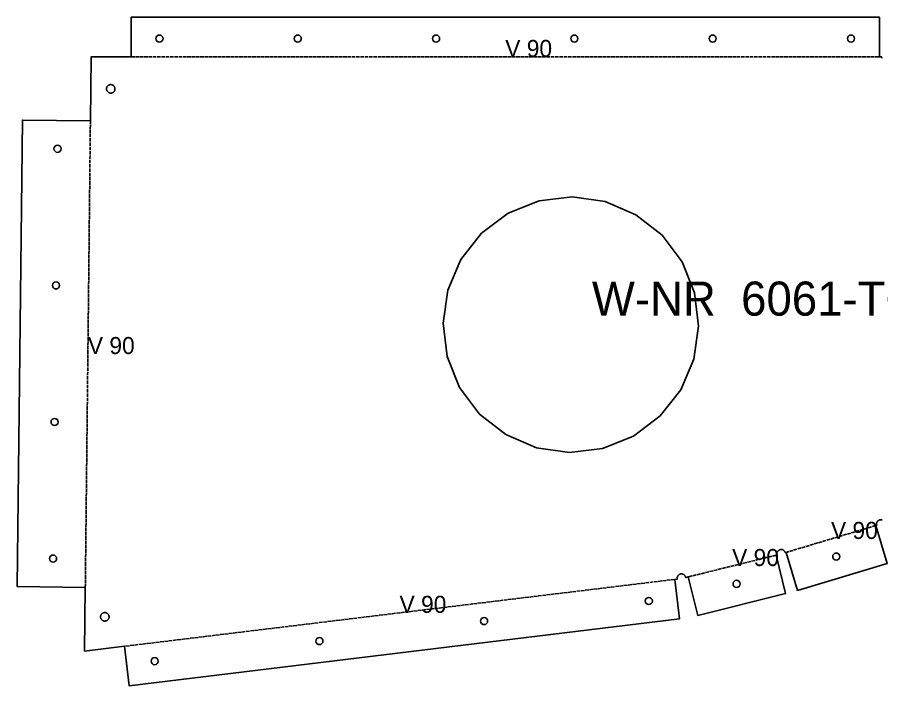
# Model space of a CAD drawing. Header units: millimetres. Extents: x 0 to 2467, y 0 to 1219.
# Drawn here: x 930.6 to 1235.1, y 708 to 943.4 of the extents above; entities that cross this region are included whole.
import ezdxf

# ---------------------------------------------------------------- set-up
doc = ezdxf.new("R2010")
doc.units = ezdxf.units.MM
doc.linetypes.add('DASHED', pattern=[1.524, 1.27, -0.254])
for name, color, linetype in [('CUT', 7, 'CONTINUOUS'), ('ETCH', 8, 'CONTINUOUS'), ('HOLE', 6, 'CONTINUOUS'), ('VALLEY', 1, 'DASHED')]:
    doc.layers.add(name, color=color, linetype=linetype)

msp = doc.modelspace()

# ---------------------------------------------------------------- linework, layer by layer
at = {"layer": 'CUT'}
msp.add_lwpolyline([(1235.2, 766.42), (1235.05, 766.45), (1234.91, 766.47), (1234.76, 766.47), (1234.61, 766.47), (1234.47, 766.44), (1234.33, 766.4), (1234.19, 766.35), (1234.06, 766.29), (1233.93, 766.21), (1233.81, 766.12), (1233.71, 766.02), (1233.61, 765.91), (1233.52, 765.79), (1233.45, 765.66), (1233.39, 765.53), (1233.34, 765.39), (1233.31, 765.25), (1233.29, 765.1), (1233.28, 764.95), (1233.29, 764.81), (1233.32, 764.66), (1233.35, 764.52), (1233.36, 764.5), (1232.99, 764.39), (1236.99, 751), (1205.46, 741.58), (1201.46, 754.96), (1201.12, 754.86), (1201.1, 754.93), (1201.05, 755.07), (1200.98, 755.2), (1200.9, 755.32), (1200.82, 755.44), (1200.71, 755.55), (1200.6, 755.65), (1200.49, 755.73), (1200.36, 755.81), (1200.22, 755.87), (1200.08, 755.92), (1199.94, 755.95), (1199.8, 755.97), (1199.65, 755.97), (1199.5, 755.96), (1199.36, 755.94), (1199.21, 755.9), (1199.08, 755.85), (1198.94, 755.79), (1198.82, 755.71), (1198.7, 755.62), (1198.59, 755.52), (1198.5, 755.41), (1198.41, 755.29), (1198.34, 755.16), (1198.28, 755.03), (1198.23, 754.89), (1198.19, 754.75), (1198.17, 754.6), (1198.17, 754.45), (1198.18, 754.31), (1198.2, 754.16), (1198.23, 754.07), (1197.88, 753.98), (1201.23, 740.42), (1170.28, 732.76), (1166.93, 746.32), (1166.04, 746.1), (1166.02, 746.2), (1165.99, 746.34), (1165.94, 746.48), (1165.87, 746.61), (1165.79, 746.74), (1165.7, 746.85), (1165.6, 746.96), (1165.49, 747.06), (1165.37, 747.15), (1165.25, 747.22), (1165.11, 747.28), (1164.97, 747.33), (1164.83, 747.36), (1164.68, 747.38), (1164.54, 747.39), (1164.39, 747.38), (1164.24, 747.35), (1164.1, 747.32), (1163.96, 747.26), (1163.83, 747.2), (1163.71, 747.12), (1163.59, 747.03), (1163.48, 746.93), (1163.39, 746.82), (1163.3, 746.7), (1163.23, 746.58), (1163.16, 746.44), (1163.12, 746.3), (1163.08, 746.16), (1163.06, 746.01), (1163.06, 745.87), (1163.07, 745.72), (1163.09, 745.57), (1163.09, 745.56), (1162.19, 745.45), (1163.87, 731.58), (969.96, 708), (968.28, 721.87), (954.29, 720.17), (954.54, 742.64), (930.57, 742.91), (932.36, 907.21), (956.33, 906.95), (956.57, 929.43), (970.66, 929.43), (970.66, 943.4), (1234.28, 943.4), (1234.28, 929.43), (1235.09, 929.43), (1235.08, 929.28), (1235.09, 929.14), (1235.11, 928.99)], dxfattribs=at)
for points in [[(964.09, 916.81), (964.22, 916.88), (964.34, 916.96), (964.46, 917.05), (964.57, 917.15), (964.67, 917.26), (964.75, 917.38), (964.83, 917.5), (964.89, 917.64), (964.93, 917.78), (964.97, 917.92), (964.99, 918.07), (964.99, 918.21), (964.98, 918.36), (964.96, 918.51), (964.92, 918.65), (964.87, 918.79), (964.81, 918.92), (964.73, 919.04), (964.64, 919.16), (964.54, 919.27), (964.43, 919.36), (964.31, 919.45), (964.18, 919.52), (964.05, 919.59), (963.91, 919.63), (963.76, 919.67), (963.62, 919.69), (963.47, 919.69), (963.32, 919.68), (963.18, 919.66), (963.04, 919.62), (962.9, 919.57), (962.77, 919.5), (962.64, 919.43), (962.53, 919.34), (962.42, 919.24), (962.32, 919.13), (962.23, 919.01), (962.16, 918.88), (962.1, 918.75), (962.05, 918.61), (962.02, 918.46), (962, 918.32), (961.99, 918.17), (962, 918.02), (962.03, 917.88), (962.06, 917.74), (962.11, 917.6), (962.18, 917.47), (962.26, 917.34), (962.35, 917.22), (962.45, 917.12), (962.56, 917.02), (962.68, 916.93), (962.8, 916.86), (962.94, 916.8), (963.08, 916.75), (963.22, 916.72), (963.37, 916.7), (963.51, 916.69), (963.66, 916.7), (963.81, 916.73), (963.95, 916.76), (964.09, 916.81)], [(1113.44, 791.81), (1125.07, 790.15), (1136.73, 791.56), (1147.63, 795.94), (1157.03, 802.99), (1164.28, 812.23), (1168.89, 823.03), (1170.55, 834.66), (1169.15, 846.32), (1164.77, 857.23), (1157.72, 866.62), (1148.48, 873.87), (1137.67, 878.49), (1126.05, 880.15), (1114.38, 878.74), (1103.48, 874.36), (1094.08, 867.32), (1086.83, 858.07), (1082.22, 847.27), (1080.56, 835.64), (1081.96, 823.98), (1086.34, 813.08), (1093.39, 803.68), (1102.63, 796.43), (1113.44, 791.81)], [(961.86, 730.83), (962, 730.88), (962.13, 730.94), (962.26, 731.02), (962.38, 731.11), (962.48, 731.21), (962.58, 731.32), (962.67, 731.44), (962.74, 731.57), (962.8, 731.7), (962.85, 731.84), (962.88, 731.98), (962.9, 732.13), (962.91, 732.28), (962.9, 732.42), (962.87, 732.57), (962.84, 732.71), (962.79, 732.85), (962.72, 732.98), (962.64, 733.11), (962.55, 733.22), (962.45, 733.33), (962.34, 733.43), (962.22, 733.52), (962.1, 733.59), (961.96, 733.65), (961.82, 733.7), (961.68, 733.73), (961.53, 733.75), (961.39, 733.76), (961.24, 733.75), (961.09, 733.72), (960.95, 733.69), (960.81, 733.63), (960.68, 733.57), (960.56, 733.49), (960.44, 733.4), (960.33, 733.3), (960.23, 733.19), (960.15, 733.07), (960.07, 732.95), (960.01, 732.81), (959.97, 732.67), (959.93, 732.53), (959.91, 732.38), (959.91, 732.24), (959.92, 732.09), (959.94, 731.94), (959.98, 731.8), (960.03, 731.66), (960.09, 731.53), (960.17, 731.41), (960.26, 731.29), (960.36, 731.18), (960.47, 731.08), (960.59, 731), (960.72, 730.92), (960.85, 730.86), (960.99, 730.82), (961.14, 730.78), (961.28, 730.76), (961.43, 730.76), (961.58, 730.77), (961.72, 730.79), (961.86, 730.83)]]:
    msp.add_lwpolyline(points, close=True, dxfattribs=at)
at = {"layer": 'HOLE'}
for centre in [(980.66, 935.9), (1029.38, 935.9), (1078.11, 935.9), (1126.83, 935.9), (1175.55, 935.9), (1224.28, 935.9), (944.75, 897.08), (944.22, 848.98), (943.7, 800.87), (943.18, 752.77), (1219.08, 753.48), (1183.96, 743.87), (1153.04, 737.82), (1095.02, 730.76), (1037, 723.71), (978.98, 716.65)]:
    msp.add_circle(centre, 1.25, dxfattribs=at)
at = {"layer": 'VALLEY'}
for p, q in [((970.66, 929.43), (1234.28, 929.43)), ((954.54, 742.64), (956.33, 906.95)), ((1232.99, 764.39), (1201.46, 754.96)), ((1197.88, 753.98), (1166.93, 746.32)), ((1162.19, 745.45), (968.28, 721.87))]:
    msp.add_line(p, q, dxfattribs=at)

# ---------------------------------------------------------------- texts
at = {"layer": 'ETCH'}
for s, height, p in [('V 90', 6, (1102.47, 929.43)), ('W-NR  6061-T6 0.020in', 12, (1132.99, 838.33)), ('V 90', 6, (955.43, 824.8)), ('V 90', 6, (1217.23, 759.68)), ('V 90', 6, (1182.4, 750.15)), ('V 90', 6, (1065.23, 733.66))]:
    msp.add_text(s, height=height, dxfattribs=at).set_placement(p)

doc.saveas('drawing.dxf')
